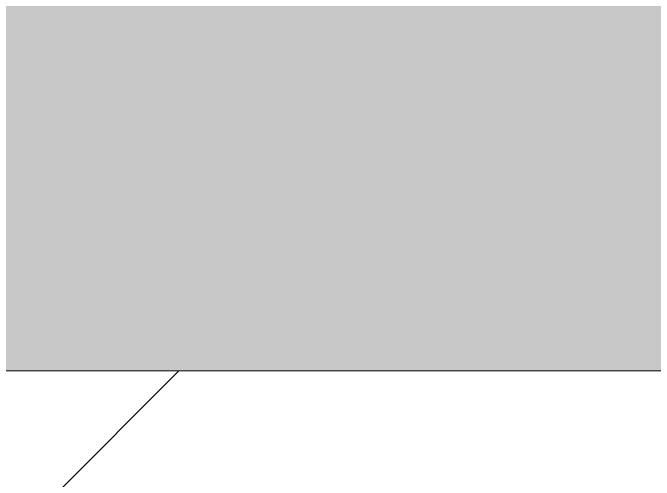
# Model space of a CAD drawing. Header units: millimetres. Extents: x -155050 to -36395, y -2753 to 7638.
# Drawn here: x -72122.1 to -71963.6, y -972.2 to -856.8 of the extents above; entities that cross this region are included whole.
import ezdxf

# ---------------------------------------------------------------- set-up
doc = ezdxf.new("R2010")
doc.units = ezdxf.units.MM
doc.layers.add('A-DETL-THIN', color=7, linetype='Continuous', lineweight=9)
doc.layers.add('A-FLOR-LEVL', color=7, linetype='Continuous', lineweight=9)
doc.layers.add('A-FLOR-LEVL-1', color=7, linetype='Continuous', lineweight=9, true_color=0x7f7f7f)
doc.layers.add('Vlastní 1_A-DETL-GENF-1', color=9, linetype='Continuous', lineweight=9, true_color=0x808080)

# ---------------------------------------------------------------- blocks, each defined once
blk = doc.blocks.new('Rampa - Rampa-823366-Řez 4')
at = {"layer": 'A-FLOR-LEVL-1'}
blk.add_hatch(color=256, dxfattribs=at).paths.add_polyline_path([(-186058.4, -945.21), (-183988.19, -945.21), (-183988.19, -833.94), (-184015.69, -833.94), (-184015.69, -756), (-184108.19, -756), (-184108.19, -750), (-187868.19, -750), (-187868.19, -756), (-187988.19, -756.78), (-187988.19, -945.21), (-187463.92, -945.21)])

msp = doc.modelspace()

# ---------------------------------------------------------------- hatches: boundary and pattern name
at = {"layer": 'Vlastní 1_A-DETL-GENF-1'}
h = msp.add_hatch(dxfattribs=at)
h.set_pattern_fill('FP_3', color=256, style=0, pattern_type=2)
h.set_pattern_definition([(45, (-74817.6, 2682.2), (-530.33, 530.33), [])])
h.paths.add_polyline_path([(-74467.58, -2305.73), (-63574.85, -2305.73), (-63574.85, -945.21), (-86063.06, -945.21), (-86063.06, -2305.73), (-74818.95, -2305.73)])

# ---------------------------------------------------------------- linework, layer by layer
at = {"layer": 'A-DETL-THIN'}
msp.add_line((-63574.85, -945.21), (-86063.06, -945.21), dxfattribs=at)

# ---------------------------------------------------------------- block references
at = {"layer": 'A-FLOR-LEVL'}
msp.add_blockref('Rampa - Rampa-823366-Řez 4', (115455.99, 0), dxfattribs=at)

doc.saveas('drawing.dxf')
